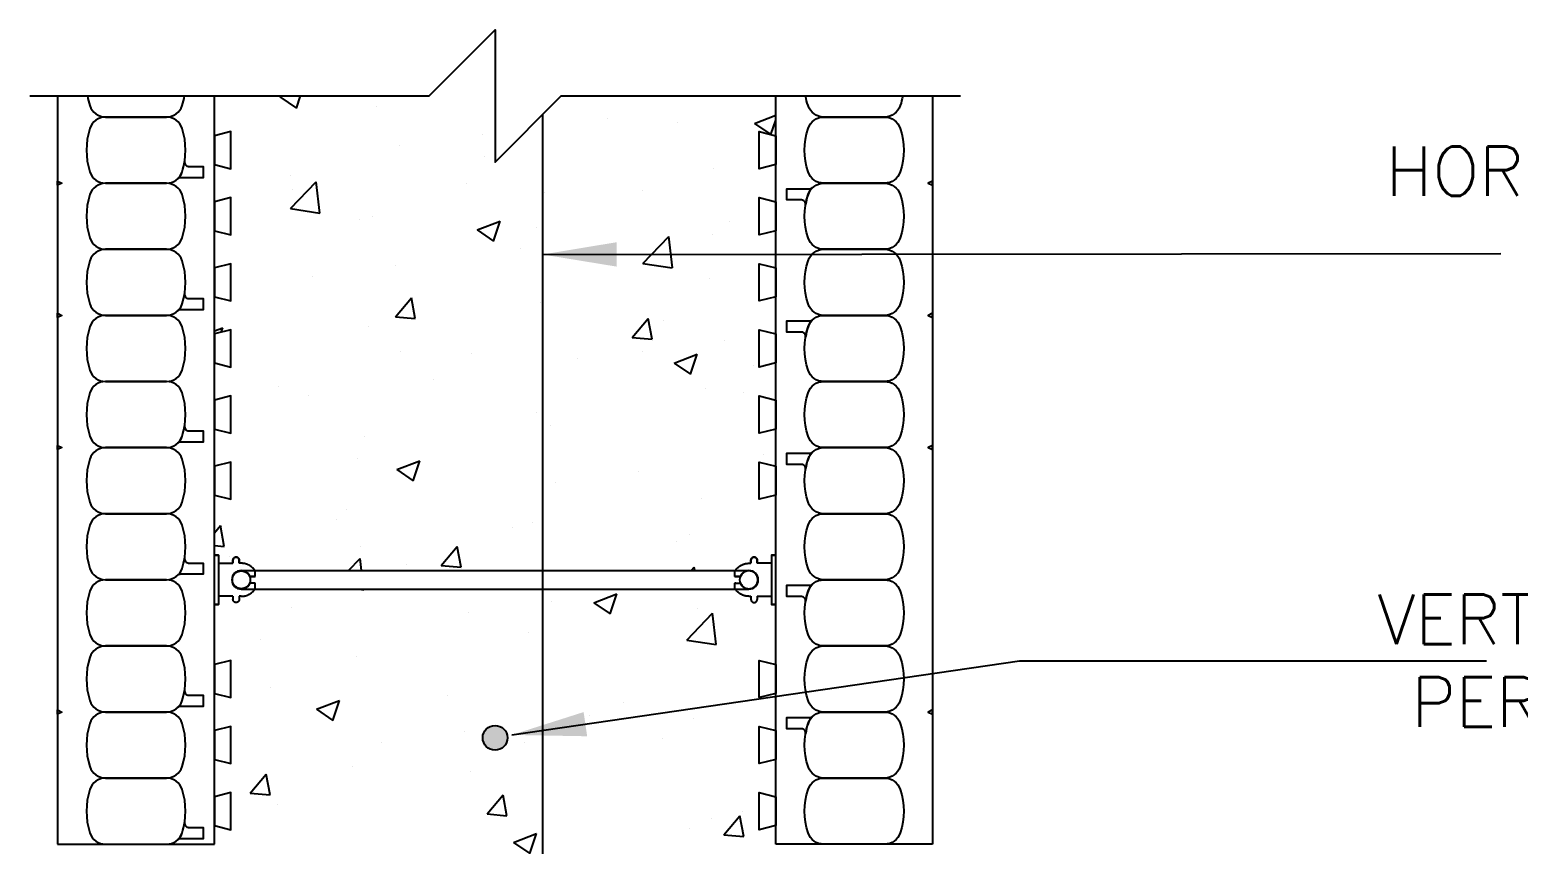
# Model space of a CAD drawing. Header units: inches. Extents: x 268 to 311, y 85.7 to 136.2.
# Drawn here: x 267.95 to 290.49, y 123.84 to 136.17 of the extents above; entities that cross this region are included whole.
import ezdxf

# ---------------------------------------------------------------- set-up
doc = ezdxf.new("R2010")
doc.units = ezdxf.units.IN
doc.header["$MEASUREMENT"] = 0
for name, color, linetype in [('HATCH', 12, 'Continuous'), ('line25', 2, 'Continuous'), ('LINE3', 3, 'Continuous'), ('LINE50', 5, 'Continuous'), ('LINE65', 3, 'Continuous'), ('LINE9', 9, 'Continuous'), ('TEXT', 4, 'Continuous')]:
    doc.layers.add(name, color=color, linetype=linetype)
doc.styles.add('DIM', font='romans.shx', dxfattribs={"width": 0.7})
doc.styles.add('ROMANS', font='romans.shx', dxfattribs={"height": 0.75})
doc.dimstyles.new('ext_12', dxfattribs={"dimscale": 12, "dimtxt": 0.09375, "dimasz": 0.09375, "dimexe": 0.09375, "dimexo": 0.0625, "dimgap": 0.0625, "dimtad": 1, "dimdec": 3, "dimzin": 3, "dimdsep": 46, "dimlunit": 4, "dimtxsty": 'DIM', "dimcen": 0.09, "dimdle": 0.09375, "dimclrt": 4, "dimadec": 0, "dimazin": 0, "dimtfac": 1, "dimtdec": 3, "dimtmove": 2, "dimatfit": 3, "dimfxl": 0, "dimfrac": 2, "dimtolj": 1, "dimtzin": 0, "dimarcsym": 0})

# ---------------------------------------------------------------- blocks, each defined once
blk = doc.blocks.new('WEB_CENTRE_TOP')
for p, q in [((-0.141, 0), (-0.141, 7.688)), ((0.141, 0), (0.141, 7.688))]:
    blk.add_line(p, q)
for centre in [(0, 7.688), (0, 0)]:
    blk.add_circle(centre, 0.141)
blk = doc.blocks.new('Connector')
blk.add_point((0.271, 0))
at = {"layer": 'LINE9'}
for p, q in [((0, 0.375), (0, -0.375)), ((0.062, -0.375), (0.062, 0.375)), ((0.281, 0.25), (0.062, 0.25))]:
    blk.add_line(p, q, dxfattribs=at)
for points, weights in [([(0.007, 0.375), (0.004, 0.375), (0, 0.375)], [1, 0.972587069138, 0.950305488115]), ([(0.327, 0.343), (0.308, 0.343), (0.281, 0.317), (0.281, 0.297)], [1, 0.85355339, 0.85355339, 1]), ([(0.328, 0.343), (0.327, 0.343), (0.327, 0.343)], [1, 0.70710678, 1]), ([(0.375, 0.297), (0.375, 0.317), (0.348, 0.343), (0.329, 0.343)], [1, 0.85355339, 0.85355339, 1]), ([(0.406, 0.25), (0.546, 0.25), (0.619, 0.131)], [0.958404415409, 0.794674173519, 0.864651571113]), ([(0.619, 0.052), (0.612, 0.049), (0.604, 0.049)], [0.83615024178, 0.892081430621, 1]), ([(0.619, -0.131), (0.546, -0.25), (0.406, -0.25)], [0.864651574428, 0.794674169686, 0.958404415195]), ([(0.604, -0.049), (0.612, -0.049), (0.619, -0.052)], [1, 0.89208144177, 0.836150253337]), ([(0, -0.375), (0.004, -0.375), (0.007, -0.375)], [0.950305488115, 0.972587069138, 1]), ([(0.281, -0.297), (0.281, -0.317), (0.308, -0.343), (0.327, -0.343)], [1, 0.85355339, 0.85355339, 1]), ([(0.327, -0.343), (0.281, -0.343), (0.281, -0.297)], [1, 0.70710678, 1]), ([(0.329, -0.343), (0.348, -0.343), (0.375, -0.317), (0.375, -0.297)], [1, 0.85355339, 0.85355339, 1]), ([(0.375, -0.297), (0.375, -0.343), (0.329, -0.343)], [1, 0.70710678, 1])]:
    blk.add_rational_spline(points, weights, degree=2, dxfattribs=at)
for points, degree in [([(0, 0.375), (0.002, 0.375), (0.005, 0.375), (0.007, 0.375)], 3), ([(0.007, 0.375), (0.021, 0.375), (0.051, 0.375), (0.062, 0.375), (0.062, 0.375)], 3), ([(0.281, 0.25), (0.281, 0.297)], 1), ([(0.327, 0.343), (0.327, 0.343), (0.328, 0.343), (0.328, 0.343)], 3), ([(0.328, 0.343), (0.329, 0.343), (0.329, 0.343), (0.329, 0.343)], 3), ([(0.375, 0.25), (0.375, 0.297)], 1), ([(0.406, 0.25), (0.375, 0.25)], 1), ([(0.406, 0.25), (0.406, 0.25)], 1), ([(0.406, 0.25), (0.406, 0.25)], 1), ([(0.406, 0.25), (0.406, 0.25)], 1), ([(0.406, 0.25), (0.406, 0.25)], 1), ([(0.406, 0.25), (0.406, 0.25)], 1), ([(0.406, 0.25), (0.406, 0.25)], 1), ([(0.406, 0.25), (0.406, 0.25)], 1), ([(0.406, 0.25), (0.406, 0.25)], 1), ([(0.406, 0.25), (0.406, 0.25)], 1), ([(0.406, 0.25), (0.406, 0.25)], 1), ([(0.406, 0.25), (0.406, 0.25)], 1), ([(0.406, 0.25), (0.406, 0.25)], 1), ([(0.406, 0.25), (0.406, 0.25)], 1), ([(0.406, 0.25), (0.406, 0.25)], 1), ([(0.406, 0.25), (0.406, 0.25)], 1), ([(0.406, 0.25), (0.406, 0.25)], 1), ([(0.406, 0.25), (0.406, 0.25)], 1), ([(0.406, 0.25), (0.406, 0.25)], 1), ([(0.406, 0.25), (0.406, 0.25)], 1), ([(0.406, 0.25), (0.406, 0.25)], 1), ([(0.406, 0.25), (0.406, 0.25)], 1), ([(0.406, 0.25), (0.406, 0.25)], 1), ([(0.406, 0.25), (0.406, 0.25)], 1), ([(0.406, 0.25), (0.406, 0.25)], 1), ([(0.604, 0.049), (0.532, 0.049)], 1), ([(0.532, 0.049), (0.532, 0.049)], 1), ([(0.532, 0.049), (0.532, 0.049)], 1), ([(0.532, 0.049), (0.532, 0.049)], 1), ([(0.532, 0.049), (0.532, 0.049)], 1), ([(0.532, 0.049), (0.532, 0.049)], 1), ([(0.532, 0.049), (0.532, 0.049)], 1), ([(0.532, 0.049), (0.532, 0.049)], 1), ([(0.532, 0.049), (0.532, 0.049)], 1), ([(0.532, 0.049), (0.532, 0.049)], 1), ([(0.532, 0.049), (0.532, 0.049)], 1), ([(0.604, 0.049), (0.609, 0.049), (0.614, 0.05), (0.619, 0.052)], 3), ([(0.604, 0.049), (0.604, 0.049)], 1), ([(0.604, 0.049), (0.604, 0.049)], 1), ([(0.604, 0.049), (0.604, 0.049)], 1), ([(0.604, 0.049), (0.604, 0.049)], 1), ([(0.619, 0.131), (0.619, 0.052)], 1), ([(0.619, 0.131), (0.619, 0.131)], 1), ([(0.619, 0.131), (0.619, 0.131)], 1), ([(0.619, 0.131), (0.619, 0.131)], 1), ([(0.619, 0.131), (0.619, 0.131)], 1), ([(0.532, -0.049), (0.604, -0.049)], 1), ([(0.604, -0.049), (0.58, -0.049), (0.556, -0.049), (0.532, -0.049)], 3), ([(0.532, -0.049), (0.532, -0.049)], 1), ([(0.532, -0.049), (0.532, -0.049)], 1), ([(0.532, -0.049), (0.532, -0.049)], 1), ([(0.532, -0.049), (0.532, -0.049)], 1), ([(0.619, -0.052), (0.614, -0.05), (0.609, -0.049), (0.604, -0.049)], 3), ([(0.604, -0.049), (0.604, -0.049)], 1), ([(0.604, -0.049), (0.604, -0.049)], 1), ([(0.604, -0.049), (0.604, -0.049)], 1), ([(0.604, -0.049), (0.604, -0.049)], 1), ([(0.604, -0.049), (0.604, -0.049)], 1), ([(0.604, -0.049), (0.604, -0.049)], 1), ([(0.604, -0.049), (0.604, -0.049)], 1), ([(0.604, -0.049), (0.604, -0.049)], 1), ([(0.619, -0.052), (0.619, -0.131)], 1), ([(0.619, -0.131), (0.619, -0.131)], 1), ([(0.619, -0.131), (0.619, -0.131)], 1), ([(0.619, -0.131), (0.619, -0.131)], 1), ([(0.619, -0.131), (0.619, -0.131)], 1), ([(0.007, -0.375), (0.005, -0.375), (0.002, -0.375), (0, -0.375)], 3), ([(0.062, -0.375), (0.062, -0.375), (0.051, -0.375), (0.021, -0.375), (0.007, -0.375)], 3), ([(0.062, -0.25), (0.281, -0.25)], 1), ([(0.281, -0.297), (0.281, -0.25)], 1), ([(0.281, -0.25), (0.281, -0.297)], 1), ([(0.328, -0.343), (0.328, -0.343), (0.327, -0.343), (0.327, -0.343)], 3), ([(0.329, -0.343), (0.329, -0.343), (0.329, -0.343), (0.328, -0.343)], 3), ([(0.375, -0.25), (0.375, -0.297)], 1), ([(0.375, -0.297), (0.375, -0.25)], 1), ([(0.406, -0.25), (0.375, -0.25)], 1), ([(0.406, -0.25), (0.406, -0.25)], 1), ([(0.406, -0.25), (0.406, -0.25)], 1), ([(0.406, -0.25), (0.406, -0.25)], 1), ([(0.406, -0.25), (0.406, -0.25)], 1), ([(0.406, -0.25), (0.406, -0.25)], 1), ([(0.406, -0.25), (0.406, -0.25)], 1), ([(0.406, -0.25), (0.406, -0.25)], 1), ([(0.406, -0.25), (0.406, -0.25)], 1), ([(0.406, -0.25), (0.406, -0.25)], 1), ([(0.406, -0.25), (0.406, -0.25)], 1), ([(0.406, -0.25), (0.406, -0.25)], 1)]:
    blk.add_open_spline(points, degree=degree, dxfattribs=at)
for points, weights, knots in [([(0.062, 0.375), (0.062, 0.375), (0.046, 0.375), (0.03, 0.375), (0.007, 0.375)], [0.868718858569, 0.861102746415, 1, 0.861102734288, 0.868718859898], [0, 0, 0, 0.5, 0.5, 1, 1, 1]), ([(0.532, 0.049), (0.472, 0.203), (0.333, 0.113), (0.157, 0), (0.333, -0.113), (0.472, -0.203), (0.532, -0.049)], [0.899508922286, 0.599718215298, 1, 0.54226024, 1, 0.599718224335, 0.899508908749], [0, 0, 0, 0.318112, 0.318112, 0.681888, 0.681888, 1, 1, 1]), ([(0.007, -0.375), (0.03, -0.375), (0.046, -0.375), (0.062, -0.375), (0.062, -0.375)], [0.868718859319, 0.861102739573, 1, 0.861102742958, 0.868718858948], [0, 0, 0, 0.5, 0.5, 1, 1, 1])]:
    blk.add_rational_spline(points, weights, degree=2, knots=knots, dxfattribs=at)

msp = doc.modelspace()

# ---------------------------------------------------------------- hatches: boundary and pattern name
at = {"layer": 'LINE3'}
msp.add_hatch(color=256, dxfattribs=at).paths.add_polyline_path([(274.8132, 125.454, 1), (275.1882, 125.454, 1)])

# ---------------------------------------------------------------- linework, layer by layer
at = {"layer": 'HATCH'}
for p, q in [((271.7435, 135.1498), (271.7839, 135.1653)), ((271.7435, 135.1498), (271.9922, 134.982)), ((271.9923, 134.9818), (272.0538, 135.1653)), ((273.2124, 135.0005), (273.2124, 135.0005)), ((276.7027, 134.8238), (276.7027, 134.8238)), ((278.9291, 134.7494), (279.2507, 134.8728)), ((279.178, 134.5816), (279.2507, 134.7983)), ((274.8091, 134.5745), (274.8091, 134.5745)), ((277.7633, 134.7557), (277.7633, 134.7557)), ((278.9291, 134.7494), (279.1778, 134.5816)), ((273.5574, 134.4097), (273.5574, 134.4097)), ((274.8474, 134.2552), (274.8474, 134.2552)), ((271.9002, 133.9603), (271.9002, 133.9603)), ((278.3157, 134.0629), (278.3157, 134.0629)), ((271.904, 133.4596), (272.2934, 133.8655)), ((271.9315, 133.7546), (271.9315, 133.7546)), ((272.3487, 133.3905), (272.2935, 133.8653)), ((274.5693, 133.8475), (274.5693, 133.8475)), ((275.7486, 133.7109), (275.7486, 133.7109)), ((277.2385, 133.7347), (277.2385, 133.7347)), ((271.904, 133.4596), (272.3486, 133.3907)), ((272.9545, 133.2886), (272.9545, 133.2886)), ((273.1516, 133.336), (273.1516, 133.336)), ((274.728, 133.1367), (275.0781, 133.2711)), ((274.9768, 132.9687), (275.0782, 133.2709)), ((278.5451, 133.2674), (278.5451, 133.2674)), ((274.728, 133.1367), (274.9767, 132.969)), ((275.6236, 133.1759), (275.6236, 133.1759)), ((277.2402, 132.632), (277.6296, 133.0379)), ((277.6849, 132.5629), (277.6297, 133.0377)), ((278.2927, 133.0631), (278.2927, 133.0631)), ((275.3874, 132.8517), (275.3874, 132.8517)), ((273.4937, 132.6024), (273.4937, 132.6024)), ((277.2402, 132.632), (277.6848, 132.5631)), ((272.242, 132.4376), (272.242, 132.4376)), ((278.2549, 132.3984), (278.2549, 132.3984)), ((273.4928, 131.8237), (273.7339, 132.111)), ((273.7918, 131.7974), (273.734, 132.1108)), ((275.6878, 132.0464), (275.6878, 132.0464)), ((270.7507, 131.61), (270.877, 131.6584)), ((270.8539, 131.5892), (270.8771, 131.6582)), ((273.0908, 131.6715), (273.0908, 131.6715)), ((273.4928, 131.8237), (273.7917, 131.7976)), ((277.0791, 131.51), (277.3202, 131.7972)), ((277.3781, 131.4836), (277.3203, 131.797)), ((277.5569, 131.7724), (277.5569, 131.7724)), ((277.0791, 131.51), (277.378, 131.4838)), ((278.4815, 131.4602), (278.4815, 131.4602)), ((273.5746, 131.3059), (273.5746, 131.3059)), ((274.6409, 131.2718), (274.6409, 131.2718)), ((276.2437, 131.1932), (276.2437, 131.1932)), ((277.2298, 131.2954), (277.2298, 131.2954)), ((277.7125, 131.1236), (278.0626, 131.258)), ((277.9613, 130.9557), (278.0627, 131.2578)), ((277.7125, 131.1236), (277.9612, 130.9559)), ((278.9128, 131.0804), (278.9128, 131.0804)), ((271.725, 130.7713), (271.725, 130.7713)), ((274.072, 130.8797), (274.072, 130.8797)), ((278.1941, 130.734), (278.1941, 130.734)), ((272.1784, 130.6304), (272.1784, 130.6304)), ((278.755, 130.6745), (278.755, 130.6745)), ((275.627, 130.3819), (275.627, 130.3819)), ((275.839, 130.174), (275.839, 130.174)), ((273.03, 130.007), (273.03, 130.007)), ((272.9231, 129.6735), (272.9231, 129.6735)), ((273.5114, 129.511), (273.8615, 129.6453)), ((273.7602, 129.343), (273.8616, 129.6451)), ((279.0598, 129.7374), (279.0598, 129.7374)), ((273.5114, 129.511), (273.7601, 129.3432)), ((277.1661, 129.4881), (277.1661, 129.4881)), ((275.9144, 129.3233), (275.9144, 129.3233)), ((278.1333, 129.0695), (278.1333, 129.0695)), ((272.6009, 128.751), (272.6009, 128.751)), ((272.7567, 128.9076), (272.7567, 128.9076)), ((275.5662, 128.7175), (275.5662, 128.7175)), ((270.7507, 128.5558), (270.8413, 128.6638)), ((270.8992, 128.3502), (270.8414, 128.6636)), ((270.863, 128.6583), (270.863, 128.6583)), ((275.27, 128.6382), (275.27, 128.6382)), ((277.9391, 128.5254), (277.9391, 128.5254)), ((270.7507, 128.3634), (270.8991, 128.3504)), ((272.9692, 128.3426), (272.9692, 128.3426)), ((274.1866, 128.0628), (274.4276, 128.35)), ((274.4855, 128.0364), (274.4277, 128.3498)), ((277.7486, 128.4242), (277.7486, 128.4242)), ((270.986, 128.1921), (270.986, 128.1921)), ((272.7816, 127.9852), (272.9563, 128.1673)), ((272.9775, 127.9852), (272.9564, 128.1671)), ((273.6552, 128.0793), (273.6552, 128.0793)), ((274.1866, 128.0628), (274.4854, 128.0366)), ((277.9711, 127.9852), (278.0139, 128.0363)), ((278.0234, 127.9852), (278.014, 128.0361)), ((278.9934, 127.8538), (278.9934, 127.8538)), ((272.9372, 127.704), (273.0115, 127.6925)), ((273.0116, 127.6923), (273.0103, 127.704)), ((276.496, 127.4979), (276.8461, 127.6323)), ((276.7448, 127.3299), (276.8461, 127.632)), ((271.9167, 127.4232), (271.9167, 127.4232)), ((274.5991, 127.3513), (274.5991, 127.3513)), ((275.8508, 127.5161), (275.8508, 127.5161)), ((276.496, 127.4979), (276.7447, 127.3301)), ((278.0725, 127.405), (278.0725, 127.405)), ((277.9031, 126.9338), (278.2925, 127.3397)), ((278.3478, 126.8647), (278.2926, 127.3395)), ((271.4413, 126.9355), (271.4413, 126.9355)), ((275.5054, 127.053), (275.5054, 127.053)), ((277.9031, 126.9338), (278.3477, 126.8649)), ((272.9084, 126.6781), (272.9084, 126.6781)), ((271.6062, 126.2094), (271.6062, 126.2094)), ((272.2948, 125.8852), (272.6449, 126.0196)), ((272.5436, 125.7172), (272.645, 126.0194)), ((274.2753, 126.0966), (274.2753, 126.0966)), ((272.2948, 125.8852), (272.5436, 125.7175)), ((276.4291, 125.7933), (276.4291, 125.7933)), ((276.9444, 125.9839), (276.9444, 125.9839)), ((278.0117, 125.7406), (278.0117, 125.7406)), ((273.2837, 125.3792), (273.2837, 125.3792)), ((274.5354, 125.544), (274.5354, 125.544)), ((275.4446, 125.3885), (275.4446, 125.3885)), ((277.5421, 125.4409), (277.5421, 125.4409)), ((271.294, 124.6156), (271.5351, 124.9028)), ((271.593, 124.5892), (271.5352, 124.9026)), ((272.8476, 125.0136), (272.8476, 125.0136)), ((274.6262, 124.9404), (274.6262, 124.9404)), ((271.294, 124.6156), (271.5929, 124.5894)), ((271.7103, 124.4399), (271.7103, 124.4399)), ((274.8803, 124.3018), (275.1214, 124.5891)), ((275.1793, 124.2755), (275.1215, 124.5889)), ((274.8803, 124.3018), (275.1792, 124.2757)), ((278.2715, 124.237), (278.2715, 124.237)), ((278.4666, 123.988), (278.7077, 124.2753)), ((278.7656, 123.9617), (278.7078, 124.2751)), ((278.7402, 124.3431), (278.7402, 124.3431)), ((275.2794, 123.8721), (275.6295, 124.0065)), ((275.5282, 123.7042), (275.6296, 124.0063)), ((277.9509, 124.0761), (277.9509, 124.0761)), ((278.4666, 123.988), (278.7655, 123.9619)), ((275.2794, 123.8721), (275.5281, 123.7044))]:
    msp.add_line(p, q, dxfattribs=at)
at = {"layer": 'line25'}
for p, q in [((270.7507, 123.8446), (270.7507, 135.1653)), ((279.2507, 123.8446), (279.2507, 135.1653))]:
    msp.add_line(p, q, dxfattribs=at)
for points in [[(270.7507, 134.1258), (271.0007, 134.0635), (271.0007, 134.6258), (270.7507, 134.5635)], [(279.2507, 134.1258), (279.0007, 134.0635), (279.0007, 134.6258), (279.2507, 134.5635)], [(270.7507, 133.1258), (271.0007, 133.0635), (271.0007, 133.6258), (270.7507, 133.5635)], [(279.2507, 133.1258), (279.0007, 133.0635), (279.0007, 133.6258), (279.2507, 133.5635)], [(270.7507, 132.1258), (271.0007, 132.0635), (271.0007, 132.6258), (270.7507, 132.5635)], [(279.2507, 132.1258), (279.0007, 132.0635), (279.0007, 132.6258), (279.2507, 132.5635)], [(270.7507, 131.1258), (271.0007, 131.0635), (271.0007, 131.6258), (270.7507, 131.5635)], [(279.2507, 131.1258), (279.0007, 131.0635), (279.0007, 131.6258), (279.2507, 131.5635)], [(270.7507, 130.1258), (271.0007, 130.0635), (271.0007, 130.6258), (270.7507, 130.5635)], [(279.2507, 130.1258), (279.0007, 130.0635), (279.0007, 130.6258), (279.2507, 130.5635)], [(270.7507, 129.1258), (271.0007, 129.0635), (271.0007, 129.6258), (270.7507, 129.5635)], [(279.2507, 129.1258), (279.0007, 129.0635), (279.0007, 129.6258), (279.2507, 129.5635)], [(270.7507, 126.1258), (271.0007, 126.0635), (271.0007, 126.6258), (270.7507, 126.5635)], [(279.2507, 126.1258), (279.0007, 126.0635), (279.0007, 126.6258), (279.2507, 126.5635)], [(270.7507, 125.1258), (271.0007, 125.0635), (271.0007, 125.6258), (270.7507, 125.5635)], [(279.2507, 125.1258), (279.0007, 125.0635), (279.0007, 125.6258), (279.2507, 125.5635)], [(270.7507, 124.1258), (271.0007, 124.0635), (271.0007, 124.6258), (270.7507, 124.5635)], [(279.2507, 124.1258), (279.0007, 124.0635), (279.0007, 124.6258), (279.2507, 124.5635)]]:
    msp.add_lwpolyline(points, close=True, dxfattribs=at)
at = {"layer": 'LINE3'}
msp.add_circle((275.0007, 125.454), 0.1875, dxfattribs=at)
at = {"layer": 'LINE50'}
for p, q in [((268.3757, 135.1653), (268.3757, 123.8446)), ((281.6257, 135.1653), (281.6257, 123.8446)), ((268.3757, 123.8446), (270.7507, 123.8446)), ((268.3757, 123.8446), (270.7507, 123.8446)), ((281.6257, 123.8446), (279.2507, 123.8446)), ((281.6257, 123.8446), (279.2507, 123.8446))]:
    msp.add_line(p, q, dxfattribs=at)
at = {"layer": 'LINE65', "flags": 128}
msp.add_lwpolyline([(275.7191, 134.8838), (275.7191, 91.5318)], dxfattribs=at)
at = {"layer": 'LINE9', "flags": 128}
msp.add_lwpolyline([(267.9544, 135.1653), (274.0007, 135.1653), (275.0007, 136.1653), (275.0007, 134.1653), (276.0007, 135.1653), (282.0469, 135.1653)], dxfattribs=at)
at = {"layer": 'LINE9'}
for points in [[(268.8284, 135.1653, 0.0358165), (268.8647, 135.0177, 0.3253046), (269.1026, 134.8446), (270.0238, 134.8446, 0.3253046), (270.2616, 135.0177, 0.1576708)], [(270.2616, 135.0177, 0.0358165), (270.2979, 135.1653, 0.3253046)], [(279.7397, 135.0177, -0.0358165), (279.7034, 135.1653, -0.3253046)], [(281.1729, 135.1653, -0.0358165), (281.1366, 135.0177, -0.3253046), (280.8988, 134.8446), (279.9776, 134.8446, -0.3253046), (279.7397, 135.0177, -0.1576708)]]:
    msp.add_lwpolyline(points, format="xyb", dxfattribs=at)
for points in [[(270.2616, 134.0177, 0.1576708), (270.2616, 134.6715, 0.3253046), (270.0238, 134.8446), (269.1026, 134.8446, 0.3253046), (268.8647, 134.6715, 0.1576708), (268.8647, 134.0177, 0.3253046), (269.1026, 133.8446), (270.0238, 133.8446, 0.3253046)], [(279.7397, 134.0177, -0.1576708), (279.7397, 134.6715, -0.3253046), (279.9776, 134.8446), (280.8988, 134.8446, -0.3253046), (281.1366, 134.6715, -0.1576708), (281.1366, 134.0177, -0.3253046), (280.8988, 133.8446), (279.9776, 133.8446, -0.3253046)], [(270.2616, 134.0177, 0.0372667), (270.299, 134.1714, 0.4630356), (270.3606, 134.0987), (270.5822, 134.0987), (270.5822, 133.9279), (270.2361, 133.9279, 0.1890024), (270.1937, 133.9112, 0.1284074)], [(270.2616, 133.0177, 0.1576708), (270.2616, 133.6715, 0.3253046), (270.0238, 133.8446), (269.1026, 133.8446, 0.3253046), (268.8647, 133.6715, 0.1576708), (268.8647, 133.0177, 0.3253046), (269.1026, 132.8446), (270.0238, 132.8446, 0.3253046)], [(279.7397, 133.6715, 0.0372667), (279.7024, 133.5179, 0.4630356), (279.6407, 133.5905), (279.4191, 133.5905), (279.4191, 133.7614), (279.7652, 133.7614, 0.1890024), (279.8077, 133.778, 0.1284074)], [(279.7397, 133.0177, -0.1576708), (279.7397, 133.6715, -0.3253046), (279.9776, 133.8446), (280.8988, 133.8446, -0.3253046), (281.1366, 133.6715, -0.1576708), (281.1366, 133.0177, -0.3253046), (280.8988, 132.8446), (279.9776, 132.8446, -0.3253046)], [(270.2616, 132.0177, 0.1576708), (270.2616, 132.6715, 0.3253046), (270.0238, 132.8446), (269.1026, 132.8446, 0.3253046), (268.8647, 132.6715, 0.1576708), (268.8647, 132.0177, 0.3253046), (269.1026, 131.8446), (270.0238, 131.8446, 0.3253046)], [(279.7397, 132.0177, -0.1576708), (279.7397, 132.6715, -0.3253046), (279.9776, 132.8446), (280.8988, 132.8446, -0.3253046), (281.1366, 132.6715, -0.1576708), (281.1366, 132.0177, -0.3253046), (280.8988, 131.8446), (279.9776, 131.8446, -0.3253046)], [(270.2616, 132.0177, 0.0372667), (270.299, 132.1714, 0.4630356), (270.3606, 132.0987), (270.5822, 132.0987), (270.5822, 131.9279), (270.2361, 131.9279, 0.1890024), (270.1937, 131.9112, 0.1284074)], [(270.2616, 131.0177, 0.1576708), (270.2616, 131.6715, 0.3253046), (270.0238, 131.8446), (269.1026, 131.8446, 0.3253046), (268.8647, 131.6715, 0.1576708), (268.8647, 131.0177, 0.3253046), (269.1026, 130.8446), (270.0238, 130.8446, 0.3253046)], [(279.7397, 131.6715, 0.0372667), (279.7024, 131.5179, 0.4630356), (279.6407, 131.5905), (279.4191, 131.5905), (279.4191, 131.7614), (279.7652, 131.7614, 0.1890024), (279.8077, 131.778, 0.1284074)], [(279.7397, 131.0177, -0.1576708), (279.7397, 131.6715, -0.3253046), (279.9776, 131.8446), (280.8988, 131.8446, -0.3253046), (281.1366, 131.6715, -0.1576708), (281.1366, 131.0177, -0.3253046), (280.8988, 130.8446), (279.9776, 130.8446, -0.3253046)], [(270.2616, 130.0177, 0.1576708), (270.2616, 130.6715, 0.3253046), (270.0238, 130.8446), (269.1026, 130.8446, 0.3253046), (268.8647, 130.6715, 0.1576708), (268.8647, 130.0177, 0.3253046), (269.1026, 129.8446), (270.0238, 129.8446, 0.3253046)], [(279.7397, 130.0177, -0.1576708), (279.7397, 130.6715, -0.3253046), (279.9776, 130.8446), (280.8988, 130.8446, -0.3253046), (281.1366, 130.6715, -0.1576708), (281.1366, 130.0177, -0.3253046), (280.8988, 129.8446), (279.9776, 129.8446, -0.3253046)], [(270.2616, 130.0177, 0.0372667), (270.299, 130.1714, 0.4630356), (270.3606, 130.0987), (270.5822, 130.0987), (270.5822, 129.9279), (270.2361, 129.9279, 0.1890024), (270.1937, 129.9112, 0.1284074)], [(270.2616, 129.0177, 0.1576708), (270.2616, 129.6715, 0.3253046), (270.0238, 129.8446), (269.1026, 129.8446, 0.3253046), (268.8647, 129.6715, 0.1576708), (268.8647, 129.0177, 0.3253046), (269.1026, 128.8446), (270.0238, 128.8446, 0.3253046)], [(279.7397, 129.0177, -0.1576708), (279.7397, 129.6715, -0.3253046), (279.9776, 129.8446), (280.8988, 129.8446, -0.3253046), (281.1366, 129.6715, -0.1576708), (281.1366, 129.0177, -0.3253046), (280.8988, 128.8446), (279.9776, 128.8446, -0.3253046)], [(279.7397, 129.6715, 0.0372667), (279.7024, 129.5179, 0.4630356), (279.6407, 129.5905), (279.4191, 129.5905), (279.4191, 129.7614), (279.7652, 129.7614, 0.1890024), (279.8077, 129.778, 0.1284074)], [(270.2616, 128.0177, 0.1576708), (270.2616, 128.6715, 0.3253046), (270.0238, 128.8446), (269.1026, 128.8446, 0.3253046), (268.8647, 128.6715, 0.1576708), (268.8647, 128.0177, 0.3253046), (269.1026, 127.8446), (270.0238, 127.8446, 0.3253046)], [(279.7397, 128.0177, -0.1576708), (279.7397, 128.6715, -0.3253046), (279.9776, 128.8446), (280.8988, 128.8446, -0.3253046), (281.1366, 128.6715, -0.1576708), (281.1366, 128.0177, -0.3253046), (280.8988, 127.8446), (279.9776, 127.8446, -0.3253046)], [(270.2616, 128.0177, 0.0372667), (270.299, 128.1714, 0.4630356), (270.3606, 128.0987), (270.5822, 128.0987), (270.5822, 127.9279), (270.2361, 127.9279, 0.1890024), (270.1937, 127.9112, 0.1284074)], [(270.2616, 127.0177, 0.1576708), (270.2616, 127.6715, 0.3253046), (270.0238, 127.8446), (269.1026, 127.8446, 0.3253046), (268.8647, 127.6715, 0.1576708), (268.8647, 127.0177, 0.3253046), (269.1026, 126.8446), (270.0238, 126.8446, 0.3253046)], [(279.7397, 127.0177, -0.1576708), (279.7397, 127.6715, -0.3253046), (279.9776, 127.8446), (280.8988, 127.8446, -0.3253046), (281.1366, 127.6715, -0.1576708), (281.1366, 127.0177, -0.3253046), (280.8988, 126.8446), (279.9776, 126.8446, -0.3253046)], [(279.7397, 127.6715, 0.0372667), (279.7024, 127.5179, 0.4630356), (279.6407, 127.5905), (279.4191, 127.5905), (279.4191, 127.7614), (279.7652, 127.7614, 0.1890024), (279.8077, 127.778, 0.1284074)], [(270.2616, 126.0177, 0.1576708), (270.2616, 126.6715, 0.3253046), (270.0238, 126.8446), (269.1026, 126.8446, 0.3253046), (268.8647, 126.6715, 0.1576708), (268.8647, 126.0177, 0.3253046), (269.1026, 125.8446), (270.0238, 125.8446, 0.3253046)], [(279.7397, 126.0177, -0.1576708), (279.7397, 126.6715, -0.3253046), (279.9776, 126.8446), (280.8988, 126.8446, -0.3253046), (281.1366, 126.6715, -0.1576708), (281.1366, 126.0177, -0.3253046), (280.8988, 125.8446), (279.9776, 125.8446, -0.3253046)], [(270.2616, 126.0177, 0.0372667), (270.299, 126.1714, 0.4630356), (270.3606, 126.0987), (270.5822, 126.0987), (270.5822, 125.9279), (270.2361, 125.9279, 0.1890024), (270.1937, 125.9112, 0.1284074)], [(270.2616, 125.0177, 0.1576708), (270.2616, 125.6715, 0.3253046), (270.0238, 125.8446), (269.1026, 125.8446, 0.3253046), (268.8647, 125.6715, 0.1576708), (268.8647, 125.0177, 0.3253046), (269.1026, 124.8446), (270.0238, 124.8446, 0.3253046)], [(279.7397, 125.6715, 0.0372667), (279.7024, 125.5179, 0.4630356), (279.6407, 125.5905), (279.4191, 125.5905), (279.4191, 125.7614), (279.7652, 125.7614, 0.1890024), (279.8077, 125.778, 0.1284074)], [(279.7397, 125.0177, -0.1576708), (279.7397, 125.6715, -0.3253046), (279.9776, 125.8446), (280.8988, 125.8446, -0.3253046), (281.1366, 125.6715, -0.1576708), (281.1366, 125.0177, -0.3253046), (280.8988, 124.8446), (279.9776, 124.8446, -0.3253046)], [(270.2616, 124.0177, 0.1576708), (270.2616, 124.6715, 0.3253046), (270.0238, 124.8446), (269.1026, 124.8446, 0.3253046), (268.8647, 124.6715, 0.1576708), (268.8647, 124.0177, 0.3253046), (269.1026, 123.8446), (270.0238, 123.8446, 0.3253046)], [(279.7397, 124.0177, -0.1576708), (279.7397, 124.6715, -0.3253046), (279.9776, 124.8446), (280.8988, 124.8446, -0.3253046), (281.1366, 124.6715, -0.1576708), (281.1366, 124.0177, -0.3253046), (280.8988, 123.8446), (279.9776, 123.8446, -0.3253046)], [(270.2617, 124.0177, 0.0372667), (270.299, 124.1714, 0.4630356), (270.3606, 124.0987), (270.5822, 124.0987), (270.5822, 123.9279), (270.2362, 123.9279, 0.1890024), (270.1937, 123.9112, 0.1284074)]]:
    msp.add_lwpolyline(points, format="xyb", close=True, dxfattribs=at)
for points in [[(268.3757, 133.8759), (268.4402, 133.8446), (268.3757, 133.8134)], [(281.6257, 133.8759), (281.5612, 133.8446), (281.6257, 133.8134)], [(268.3757, 131.8759), (268.4402, 131.8446), (268.3757, 131.8134)], [(281.6257, 131.8759), (281.5612, 131.8446), (281.6257, 131.8134)], [(268.3757, 129.8759), (268.4402, 129.8446), (268.3757, 129.8134)], [(281.6257, 129.8759), (281.5612, 129.8446), (281.6257, 129.8134)], [(268.3757, 125.8759), (268.4402, 125.8446), (268.3757, 125.8134)], [(281.6257, 125.8759), (281.5612, 125.8446), (281.6257, 125.8134)]]:
    msp.add_lwpolyline(points, close=True, dxfattribs=at)

# ---------------------------------------------------------------- block references
at = {"xscale": -1, "rotation": 180}
msp.add_blockref('Connector', (270.7507, 127.8446), dxfattribs=at)
at = {"rotation": 180}
msp.add_blockref('Connector', (279.2507, 127.8446), dxfattribs=at)
at = {"layer": 'LINE9', "xscale": -1, "rotation": 270}
msp.add_blockref('WEB_CENTRE_TOP', (271.1567, 127.8446), dxfattribs=at)

# ---------------------------------------------------------------- texts
at = {"layer": 'TEXT', "char_height": 0.75, "width": 16.555988, "attachment_point": 6, "style": 'ROMANS'}
for s, insert in [('HORIZONTAL REINFORCEMENT AS PER CODE OR AS SPECIFIED', (303.1458, 132.776)), ('VERTICAL REINFORCEMENT AS PER CODE OR AS SPECIFIED', (303.1458, 126.621))]:
    msp.add_mtext(s, dxfattribs=dict(at, insert=insert))

# ---------------------------------------------------------------- leaders
at = {"layer": 'TEXT'}
for points in [[(275.7191, 132.7661), (290.23, 132.7806)], [(275.2551, 125.4978), (282.9415, 126.621), (290.0147, 126.621)]]:
    msp.add_leader(points, dimstyle='ext_12', override={"dimgap": 0.0625, "dimtad": 0}, dxfattribs=at)

doc.saveas('drawing.dxf')
